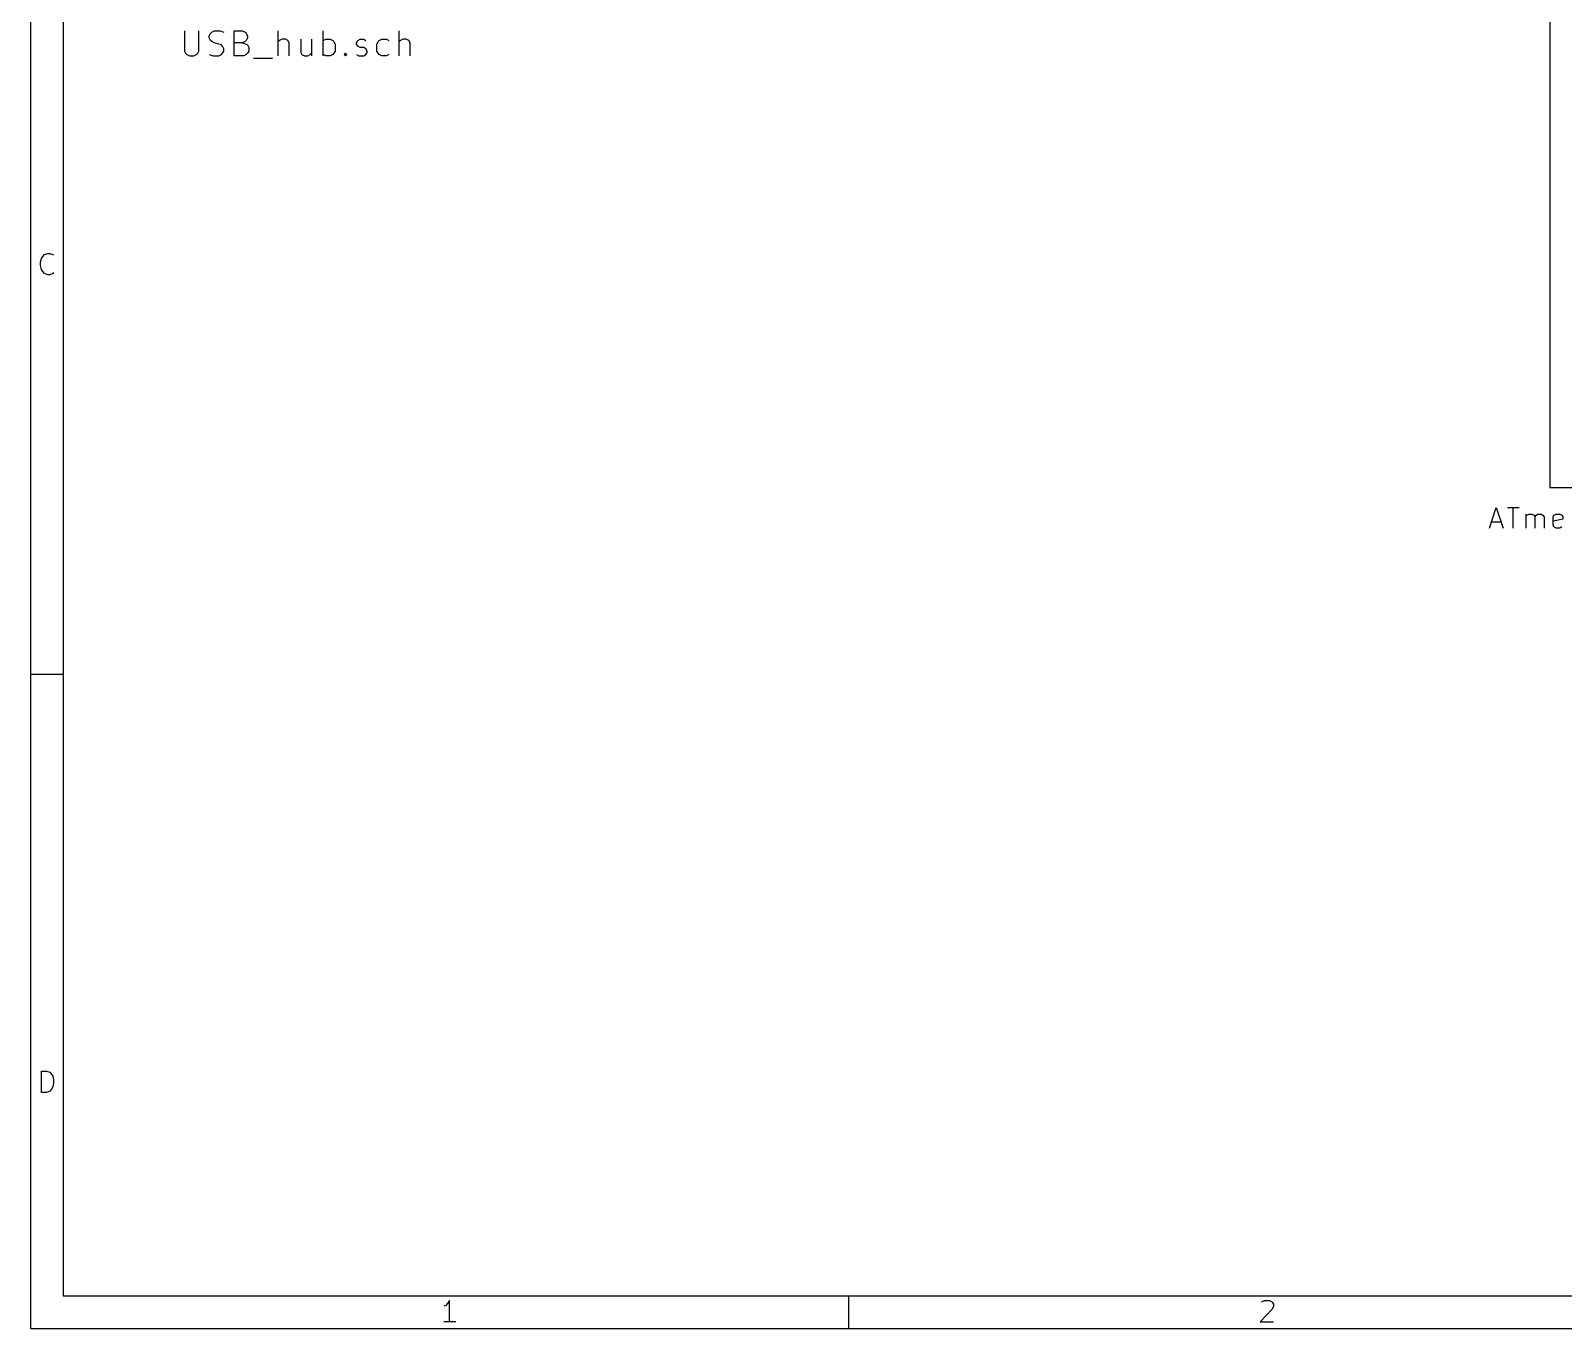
# Model space of a CAD drawing. Extents: x 10 to 287, y -200 to -10.
# Drawn here: x 10 to 103.7, y -200 to -120.7 of the extents above; entities that cross this region are included whole.
import ezdxf

# ---------------------------------------------------------------- set-up
doc = ezdxf.new("R2010")
doc.units = 0
doc.header["$MEASUREMENT"] = 0

msp = doc.modelspace()

# ---------------------------------------------------------------- linework, layer by layer
at = {"layer": 'Brown 2'}
for p, q in [((19.4056, -120.675), (19.4056, -121.92)), ((20.2946, -121.92), (20.2946, -120.675)), ((20.9296, -120.98), (21.0058, -120.828)), ((21.0058, -120.828), (21.082, -120.752)), ((21.082, -120.752), (21.2344, -120.675)), ((21.2344, -120.675), (21.59, -120.675)), ((21.59, -120.675), (21.8186, -120.752)), ((22.4536, -122.199), (22.4536, -120.675)), ((22.4536, -120.675), (22.9616, -120.675)), ((22.9616, -120.675), (23.114, -120.752)), ((23.114, -120.752), (23.1902, -120.828)), ((23.1902, -120.828), (23.2664, -120.98)), ((25.146, -122.199), (25.146, -120.675)), ((27.8892, -122.199), (27.8892, -120.675)), ((32.5374, -122.199), (32.5374, -120.675)), ((20.9296, -121.107), (20.9296, -120.98)), ((21.0058, -121.26), (20.9296, -121.107)), ((21.082, -121.336), (21.0058, -121.26)), ((21.2344, -121.412), (21.082, -121.336)), ((21.5138, -121.488), (21.2344, -121.412)), ((21.6662, -121.539), (21.5138, -121.488)), ((21.7424, -121.615), (21.6662, -121.539)), ((21.8186, -121.768), (21.7424, -121.615)), ((21.8186, -121.92), (21.8186, -121.768)), ((22.9616, -121.412), (22.4536, -121.412)), ((23.114, -121.336), (22.9616, -121.412)), ((22.9616, -121.412), (23.1902, -121.488)), ((23.1902, -121.26), (23.114, -121.336)), ((23.2664, -121.107), (23.1902, -121.26)), ((23.1902, -121.488), (23.2664, -121.539)), ((23.2664, -120.98), (23.2664, -121.107)), ((23.2664, -121.539), (23.3426, -121.691)), ((23.3426, -121.691), (23.3426, -121.92)), ((25.2222, -121.26), (25.146, -121.336)), ((25.3746, -121.183), (25.2222, -121.26)), ((25.5778, -121.183), (25.3746, -121.183)), ((25.7302, -121.26), (25.5778, -121.183)), ((25.8064, -121.412), (25.7302, -121.26)), ((25.8064, -122.199), (25.8064, -121.412)), ((26.5176, -121.183), (26.5176, -121.996)), ((27.178, -121.183), (27.178, -122.199)), ((27.8892, -121.26), (28.0416, -121.183)), ((28.0416, -121.183), (28.321, -121.183)), ((28.321, -121.183), (28.4734, -121.26)), ((28.4734, -121.26), (28.5496, -121.336)), ((28.5496, -121.336), (28.6258, -121.488)), ((28.6258, -121.488), (28.6258, -121.92)), ((29.9212, -121.412), (29.9974, -121.26)), ((29.9212, -121.488), (29.9212, -121.412)), ((29.9974, -121.615), (29.9212, -121.488)), ((29.9974, -121.26), (30.1498, -121.183)), ((30.1498, -121.691), (29.9974, -121.615)), ((30.1498, -121.183), (30.3784, -121.183)), ((30.3784, -121.691), (30.1498, -121.691)), ((30.3784, -121.183), (30.5054, -121.26)), ((30.5054, -121.768), (30.3784, -121.691)), ((30.5816, -121.92), (30.5054, -121.768)), ((31.1658, -121.488), (31.242, -121.336)), ((31.1658, -121.92), (31.1658, -121.488)), ((31.242, -121.336), (31.3182, -121.26)), ((31.3182, -121.26), (31.4706, -121.183)), ((31.4706, -121.183), (31.75, -121.183)), ((31.75, -121.183), (31.9024, -121.26)), ((32.6136, -121.26), (32.5374, -121.336)), ((32.766, -121.183), (32.6136, -121.26)), ((32.9692, -121.183), (32.766, -121.183)), ((33.1216, -121.26), (32.9692, -121.183)), ((33.1978, -121.412), (33.1216, -121.26)), ((33.1978, -122.199), (33.1978, -121.412)), ((19.4056, -121.92), (19.4818, -122.047)), ((19.4818, -122.047), (19.558, -122.123)), ((19.558, -122.123), (19.7104, -122.199)), ((19.7104, -122.199), (19.9898, -122.199)), ((19.9898, -122.199), (20.1422, -122.123)), ((20.1422, -122.123), (20.2184, -122.047)), ((20.2184, -122.047), (20.2946, -121.92)), ((20.9296, -122.123), (21.1582, -122.199)), ((21.1582, -122.199), (21.5138, -122.199)), ((21.5138, -122.199), (21.6662, -122.123)), ((21.6662, -122.123), (21.7424, -122.047)), ((21.7424, -122.047), (21.8186, -121.92)), ((23.0378, -122.199), (22.4536, -122.199)), ((23.1902, -122.123), (23.0378, -122.199)), ((23.2664, -122.047), (23.1902, -122.123)), ((23.3426, -121.92), (23.2664, -122.047)), ((23.622, -122.352), (24.7904, -122.352)), ((26.5176, -121.996), (26.5938, -122.123)), ((26.5938, -122.123), (26.7462, -122.199)), ((26.7462, -122.199), (26.9494, -122.199)), ((26.9494, -122.199), (27.1018, -122.123)), ((27.1018, -122.123), (27.178, -122.047)), ((28.0416, -122.199), (27.8892, -122.123)), ((28.321, -122.199), (28.0416, -122.199)), ((28.4734, -122.123), (28.321, -122.199)), ((28.5496, -122.047), (28.4734, -122.123)), ((28.6258, -121.92), (28.5496, -122.047)), ((29.1846, -122.123), (29.2608, -122.047)), ((29.2608, -122.199), (29.1846, -122.123)), ((29.2608, -122.047), (29.337, -122.123)), ((29.2608, -122.047), (29.2608, -122.199)), ((29.337, -122.123), (29.2608, -122.199)), ((29.9212, -122.123), (30.0736, -122.199)), ((30.0736, -122.199), (30.3784, -122.199)), ((30.3784, -122.199), (30.5054, -122.123)), ((30.5054, -122.123), (30.5816, -121.996)), ((30.5816, -121.996), (30.5816, -121.92)), ((31.242, -122.047), (31.1658, -121.92)), ((31.3182, -122.123), (31.242, -122.047)), ((31.4706, -122.199), (31.3182, -122.123)), ((31.75, -122.199), (31.4706, -122.199)), ((31.9024, -122.123), (31.75, -122.199))]:
    msp.add_line(p, q, dxfattribs=at)
at = {"layer": 'Cyan 2'}
for p, q in [((99.187, -151.079), (99.5934, -149.809)), ((99.5934, -149.809), (100.025, -151.079)), ((100.279, -149.809), (100.99, -149.809)), ((100.635, -151.079), (100.635, -149.809)), ((99.314, -150.698), (99.8982, -150.698)), ((101.422, -151.079), (101.422, -150.216)), ((101.422, -150.343), (101.473, -150.292)), ((101.473, -150.292), (101.6, -150.216)), ((101.6, -150.216), (101.778, -150.216)), ((101.778, -150.216), (101.905, -150.292)), ((101.905, -150.292), (101.956, -150.393)), ((101.956, -150.393), (102.032, -150.292)), ((101.956, -150.393), (101.956, -151.079)), ((102.032, -150.292), (102.133, -150.216)), ((102.133, -150.216), (102.337, -150.216)), ((102.337, -150.216), (102.438, -150.292)), ((102.438, -150.292), (102.514, -150.393)), ((102.514, -150.393), (102.514, -151.079)), ((103.073, -150.393), (103.124, -150.292)), ((103.073, -150.876), (103.073, -150.393)), ((103.657, -150.52), (103.073, -150.647)), ((103.124, -150.292), (103.251, -150.216)), ((103.251, -150.216), (103.48, -150.216)), ((103.48, -150.216), (103.607, -150.292)), ((103.607, -150.292), (103.657, -150.393)), ((103.657, -150.393), (103.657, -150.52)), ((103.124, -151.003), (103.073, -150.876)), ((103.251, -151.079), (103.124, -151.003)), ((103.48, -151.079), (103.251, -151.079)), ((103.607, -151.003), (103.48, -151.079))]:
    msp.add_line(p, q, dxfattribs=at)
at = {"layer": 'L.Yellow'}
for p, q in [((102.87, -54.61), (102.87, -148.59)), ((102.87, -148.59), (146.05, -148.59))]:
    msp.add_line(p, q, dxfattribs=at)
at = {"layer": 'Red 2'}
for p, q in [((10.0076, -10.0076), (10.0076, -200)), ((11.9888, -11.9888), (11.9888, -198.018)), ((102.87, -54.61), (102.87, -148.59)), ((10.6172, -134.823), (10.668, -134.595)), ((10.6172, -135.026), (10.6172, -134.823)), ((10.668, -134.595), (10.7442, -134.468)), ((10.7442, -134.468), (10.8458, -134.341)), ((10.8458, -134.341), (11.049, -134.29)), ((11.049, -134.29), (11.176, -134.29)), ((11.176, -134.29), (11.3538, -134.341)), ((11.3538, -134.341), (11.4046, -134.391)), ((10.668, -135.255), (10.6172, -135.026)), ((10.7442, -135.382), (10.668, -135.255)), ((10.8458, -135.509), (10.7442, -135.382)), ((11.049, -135.585), (10.8458, -135.509)), ((11.176, -135.585), (11.049, -135.585)), ((11.3538, -135.509), (11.176, -135.585)), ((11.4046, -135.458), (11.3538, -135.509)), ((102.87, -148.59), (146.05, -148.59)), ((10.0076, -159.995), (11.9888, -159.995)), ((10.668, -185.572), (10.668, -184.277)), ((10.668, -184.277), (10.9728, -184.277)), ((10.9728, -184.277), (11.176, -184.328)), ((11.176, -184.328), (11.2776, -184.455)), ((11.2776, -184.455), (11.3538, -184.582)), ((11.176, -185.496), (10.9728, -185.572)), ((11.2776, -185.369), (11.176, -185.496)), ((11.3538, -185.242), (11.2776, -185.369)), ((11.3538, -184.582), (11.4046, -184.81)), ((11.4046, -185.014), (11.3538, -185.242)), ((11.4046, -184.81), (11.4046, -185.014)), ((10.9728, -185.572), (10.668, -185.572)), ((11.9888, -198.018), (285.013, -198.018)), ((35.3822, -198.603), (35.2552, -198.653)), ((35.4838, -198.476), (35.3822, -198.603)), ((35.6108, -198.298), (35.4838, -198.476)), ((35.6108, -199.593), (35.6108, -198.298)), ((59.9948, -198.018), (59.9948, -200)), ((85.2424, -198.399), (85.2932, -198.349)), ((85.2932, -198.349), (85.4202, -198.298)), ((85.4202, -198.298), (85.725, -198.298)), ((85.725, -198.298), (85.852, -198.349)), ((85.852, -198.349), (85.9028, -198.399)), ((85.9028, -198.399), (85.979, -198.526)), ((85.979, -198.526), (85.979, -198.653)), ((85.9028, -198.831), (85.1662, -199.593)), ((85.979, -198.653), (85.9028, -198.831)), ((10.0076, -200), (286.995, -200)), ((35.9918, -199.593), (35.2552, -199.593)), ((85.1662, -199.593), (85.979, -199.593))]:
    msp.add_line(p, q, dxfattribs=at)

doc.saveas('drawing.dxf')
